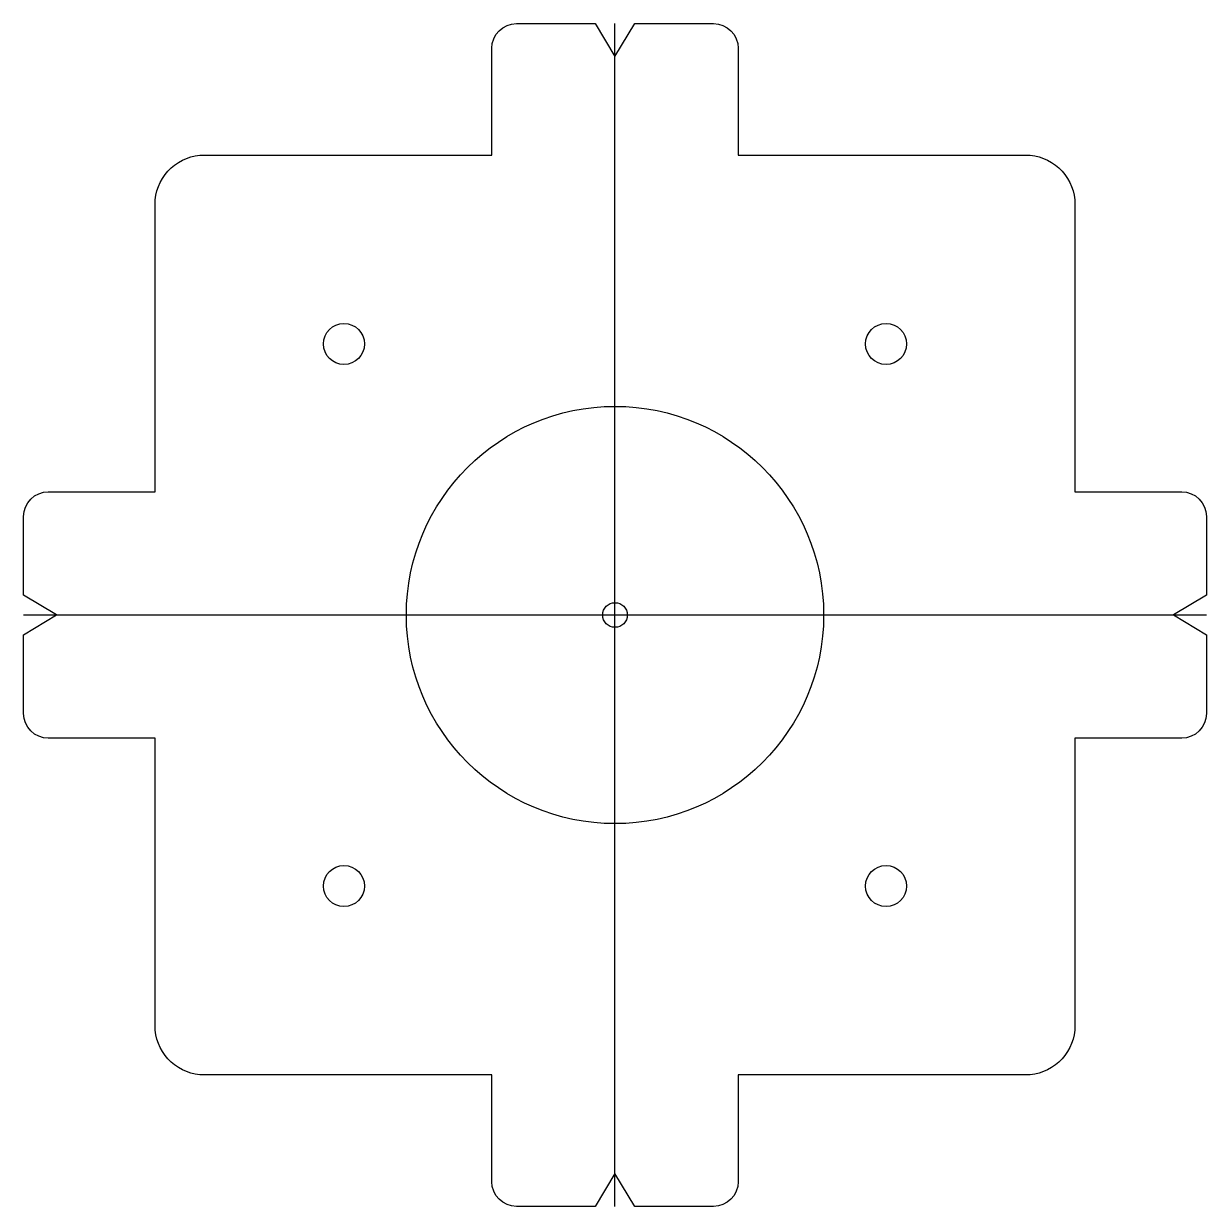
# Model space of a CAD drawing. Header units: millimetres. Extents: x -72 to 72, y -72 to 72.
import ezdxf

# ---------------------------------------------------------------- set-up
doc = ezdxf.new("R2010")
doc.units = ezdxf.units.MM
for name, color, linetype in [('AXES', 8, 'Continuous'), ('CUTOUT', 1, 'Continuous'), ('DRILL', 5, 'Continuous'), ('OUTLINE', 7, 'Continuous')]:
    doc.layers.add(name, color=color, linetype=linetype)

msp = doc.modelspace()

# ---------------------------------------------------------------- linework, layer by layer
at = {"layer": 'AXES'}
for p, q in [((0, -72), (0, 72)), ((-72, 0), (72, 0))]:
    msp.add_line(p, q, dxfattribs=at)
at = {"layer": 'CUTOUT'}
msp.add_circle((0, 0), 25.4, dxfattribs=at)
at = {"layer": 'DRILL'}
for centre, radius in [((-33, 33), 2.5), ((33, 33), 2.5), ((0, 0), 1.5), ((-33, -33), 2.5), ((33, -33), 2.5)]:
    msp.add_circle(centre, radius, dxfattribs=at)
at = {"layer": 'OUTLINE'}
msp.add_lwpolyline([(-56, -50), (-56, -15), (-69, -15), (-69.5853, -14.9424), (-70.1481, -14.7716), (-70.6667, -14.4944), (-71.1213, -14.1213), (-71.4944, -13.6667), (-71.7716, -13.1481), (-71.9424, -12.5853), (-72, -12), (-72, -2.4), (-68, 0), (-72, 2.4), (-72, 12), (-71.9424, 12.5853), (-71.7716, 13.1481), (-71.4944, 13.6667), (-71.1213, 14.1213), (-70.6667, 14.4944), (-70.1481, 14.7716), (-69.5853, 14.9424), (-69, 15), (-56, 15), (-56, 50), (-55.9744, 50.5536), (-55.8978, 51.1025), (-55.771, 51.642), (-55.5948, 52.1674), (-55.371, 52.6744), (-55.1013, 53.1586), (-54.7881, 53.6158), (-54.4341, 54.0422), (-54.0422, 54.4341), (-53.6158, 54.7881), (-53.1586, 55.1013), (-52.6744, 55.371), (-52.1674, 55.5948), (-51.642, 55.771), (-51.1025, 55.8978), (-50.5536, 55.9744), (-50, 56), (-15, 56), (-15, 69), (-14.9424, 69.5853), (-14.7716, 70.1481), (-14.4944, 70.6667), (-14.1213, 71.1213), (-13.6667, 71.4944), (-13.1481, 71.7716), (-12.5853, 71.9424), (-12, 72), (-2.4, 72), (0, 68), (2.4, 72), (12, 72), (12.5853, 71.9424), (13.1481, 71.7716), (13.6667, 71.4944), (14.1213, 71.1213), (14.4944, 70.6667), (14.7716, 70.1481), (14.9424, 69.5853), (15, 69), (15, 56), (50, 56), (50.5536, 55.9744), (51.1025, 55.8978), (51.642, 55.771), (52.1674, 55.5948), (52.6744, 55.371), (53.1586, 55.1013), (53.6158, 54.7881), (54.0422, 54.4341), (54.4341, 54.0422), (54.7881, 53.6158), (55.1013, 53.1586), (55.371, 52.6744), (55.5948, 52.1674), (55.771, 51.642), (55.8978, 51.1025), (55.9744, 50.5536), (56, 50), (56, 15), (69, 15), (69.5853, 14.9424), (70.1481, 14.7716), (70.6667, 14.4944), (71.1213, 14.1213), (71.4944, 13.6667), (71.7716, 13.1481), (71.9424, 12.5853), (72, 12), (72, 2.4), (68, 0), (72, -2.4), (72, -12), (71.9424, -12.5853), (71.7716, -13.1481), (71.4944, -13.6667), (71.1213, -14.1213), (70.6667, -14.4944), (70.1481, -14.7716), (69.5853, -14.9424), (69, -15), (56, -15), (56, -50), (55.9744, -50.5536), (55.8978, -51.1025), (55.771, -51.642), (55.5948, -52.1674), (55.371, -52.6744), (55.1013, -53.1586), (54.7881, -53.6158), (54.4341, -54.0422), (54.0422, -54.4341), (53.6158, -54.7881), (53.1586, -55.1013), (52.6744, -55.371), (52.1674, -55.5948), (51.642, -55.771), (51.1025, -55.8978), (50.5536, -55.9744), (50, -56), (15, -56), (15, -69), (14.9424, -69.5853), (14.7716, -70.1481), (14.4944, -70.6667), (14.1213, -71.1213), (13.6667, -71.4944), (13.1481, -71.7716), (12.5853, -71.9424), (12, -72), (2.4, -72), (0, -68), (-2.4, -72), (-12, -72), (-12.5853, -71.9424), (-13.1481, -71.7716), (-13.6667, -71.4944), (-14.1213, -71.1213), (-14.4944, -70.6667), (-14.7716, -70.1481), (-14.9424, -69.5853), (-15, -69), (-15, -56), (-50, -56), (-50.5536, -55.9744), (-51.1025, -55.8978), (-51.642, -55.771), (-52.1674, -55.5948), (-52.6744, -55.371), (-53.1586, -55.1013), (-53.6158, -54.7881), (-54.0422, -54.4341), (-54.4341, -54.0422), (-54.7881, -53.6158), (-55.1013, -53.1586), (-55.371, -52.6744), (-55.5948, -52.1674), (-55.771, -51.642), (-55.8978, -51.1025), (-55.9744, -50.5536)], close=True, dxfattribs=at)

doc.saveas('drawing.dxf')
